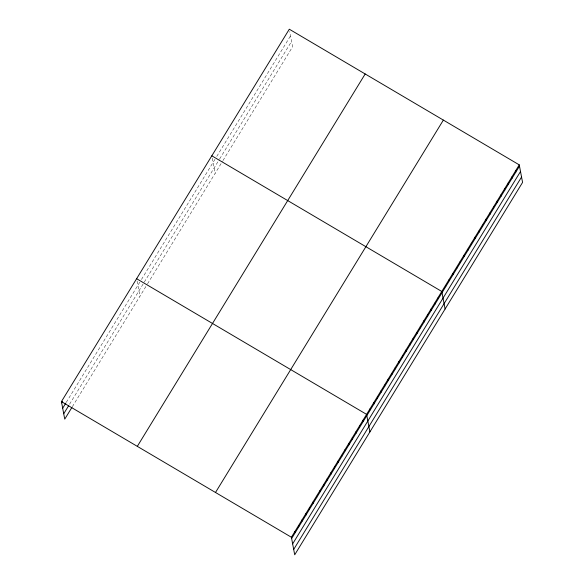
<?xml version="1.0" encoding="UTF-8"?>
<svg xmlns="http://www.w3.org/2000/svg" width="584" height="584" viewBox="0 0 584 584"><rect width="100%" height="100%" fill="white"/><g stroke="black" fill="none" stroke-linecap="round" stroke-linejoin="round"><path stroke-width="0.44" stroke-dasharray="2.92 2.19" d="M66.262 402.369L140.561 280.948M141.459 279.481L215.839 157.928M216.759 156.417L290.547 35.836M69.547 404.252L143.846 282.824M144.292 282.094L219.19 159.695M219.65 158.943L291.591 41.376M72.35 406.698L147.102 284.547M147.548 283.817L222.511 161.301M222.971 160.549L292.606 46.749L289.737 31.536M212.262 158.147L215.131 173.36M137.065 281.035L139.941 296.249"/><path stroke-width="0.88" d="M71.905 407.435L64.744 419.137L61.43 401.588L289.292 29.2L519.256 164.863L522.571 182.412L294.708 554.8L291.394 537.251L519.256 164.863M61.663 402.843L62.561 401.383M62.685 408.223L65.817 403.099M63.729 413.757L68.649 405.712M137.313 446.351L365.183 73.971M215.503 492.48L443.365 120.092M291.628 538.514L519.497 166.126M292.642 543.886L520.512 171.506M293.694 549.427L521.556 177.04M211.817 155.811L441.781 291.474L445.096 309.024M136.619 278.699L366.584 414.363L369.906 431.912M61.43 401.588L291.394 537.251M515.57 170.893L515.803 172.156M511.876 176.923L512.117 178.186M508.189 182.953L508.423 184.215M504.496 188.982L504.737 190.245M500.809 195.012L501.05 196.275M497.123 201.042L497.356 202.305M493.429 207.072L493.67 208.327M489.742 213.094L489.983 214.357M486.056 219.124L486.289 220.387M482.362 225.154L482.603 226.417M478.676 231.184L478.916 232.447M474.982 237.213L475.223 238.476M471.295 243.243L471.536 244.506M467.609 249.273L467.842 250.536M463.915 255.303L464.156 256.566M460.228 261.333L460.469 262.596M456.542 267.363L456.776 268.625M452.848 273.385L453.089 274.648M449.162 279.415L449.403 280.678M445.468 285.445L445.709 286.707M438.204 297.329L438.438 298.592M434.62 303.176L434.861 304.439M431.043 309.031L431.277 310.294M427.459 314.886L427.7 316.148M423.882 320.733L424.115 321.996M420.298 326.587L420.538 327.85M416.721 332.435L416.954 333.698M413.136 338.289L413.377 339.552M409.552 344.144L409.793 345.407M405.975 349.991L406.216 351.254M402.391 355.846L402.631 357.109M398.814 361.693L399.054 362.956M395.229 367.548L395.47 368.811M391.652 373.402L391.893 374.665M388.068 379.25L388.309 380.512M384.491 385.104L384.732 386.367M380.907 390.959L381.148 392.214M377.33 396.806L377.571 398.069M373.745 402.661L373.986 403.924M370.168 408.508L370.409 409.771M363.007 420.217L363.248 421.48M359.423 426.064L359.664 427.327M355.846 431.919L356.087 433.182M352.262 437.766L352.502 439.029M348.684 443.621L348.918 444.884M345.1 449.476L345.341 450.739M341.523 455.323L341.757 456.586M337.939 461.178L338.18 462.44M334.362 467.025L334.596 468.288M330.778 472.879L331.018 474.142M327.201 478.734L327.434 479.997M323.616 484.581L323.857 485.844M320.039 490.436L320.273 491.699M316.455 496.291L316.696 497.546M312.878 502.138L313.112 503.401M309.294 507.992L309.535 509.255M305.717 513.84L305.95 515.103M302.132 519.694L302.373 520.957M298.555 525.549L298.789 526.804M294.971 531.396L295.212 532.659"/></g></svg>
